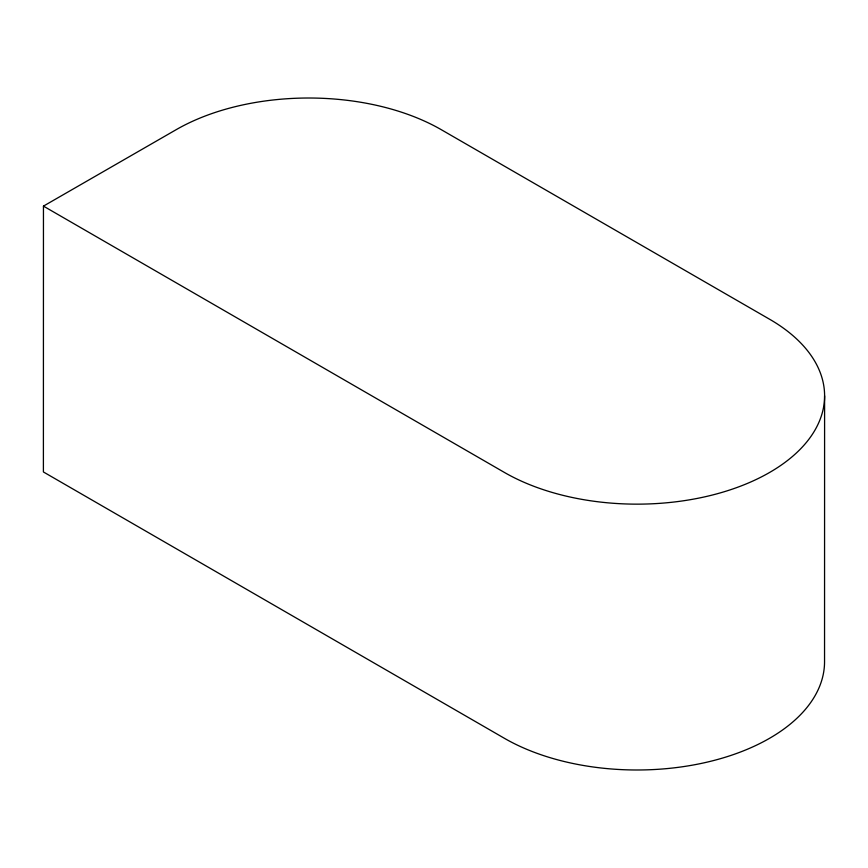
<?xml version="1.0" encoding="UTF-8"?>
<svg xmlns="http://www.w3.org/2000/svg" width="868" height="868" viewBox="0 0 868 868"><rect width="100%" height="100%" fill="white"/><g stroke="black" fill="none" stroke-linecap="round" stroke-linejoin="round"><path stroke-width="1.3" d="M43.454 206.117L504.395 472.431A187.575 108.294 0 0 0 769.656 472.431A187.575 108.294 0 0 0 769.656 319.272L441.356 129.733A187.575 108.294 0 0 0 176.085 129.733L43.454 206.117L43.4 471.953L504.341 738.267A187.575 108.294 0 0 0 708.755 761.746A187.575 108.294 0 0 0 824.546 661.698L824.6 395.851"/></g></svg>
